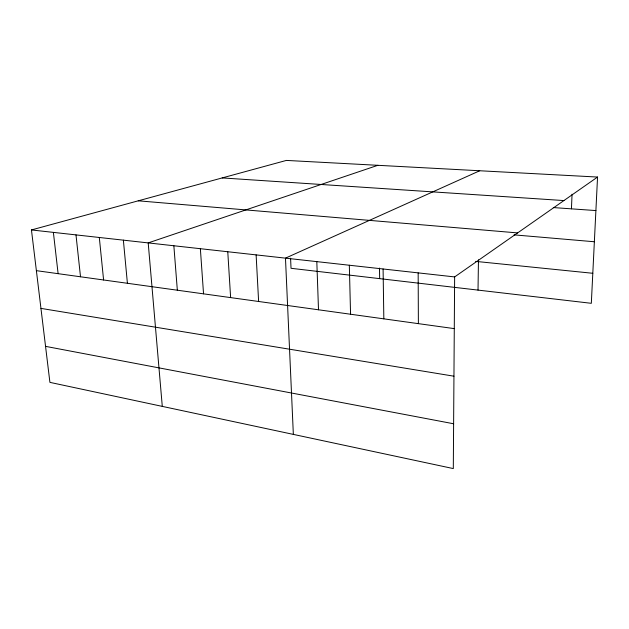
<?xml version="1.0" encoding="UTF-8"?>
<svg xmlns="http://www.w3.org/2000/svg" width="629" height="629" viewBox="0 0 629 629"><rect width="100%" height="100%" fill="white"/><g stroke="black" fill="none" stroke-linecap="round" stroke-linejoin="round"><path stroke-width="0.94" d="M597.55 177.056L454.641 276.925L453.305 468.581L49.911 382.369L31.45 229.947L286.376 160.419L597.55 177.056L591.323 303.312L291.03 268.3L290.59 258.212M478.024 290.103L478.457 259.816M571.439 208.844L572.052 194.235M479.723 170.758L285.472 258.142L293.35 434.395M377.848 165.309L148.2 242.904L162.29 406.389M222.202 177.921L563.914 200.565M553.292 207.57L595.899 210.566M138.254 200.816L517.628 232.911M514.027 234.861L594.358 241.756M475.603 261.381L592.801 273.285M31.45 229.947L454.641 276.925M36.38 270.659L454.28 328.621M40.956 308.391L453.949 376.197M45.555 346.359L453.619 423.765M53.386 232.384L58.112 273.678M75.991 234.892L80.512 276.784M99.311 237.479L103.596 279.984M123.37 240.152L127.404 283.286M173.856 245.75L177.339 290.213M200.36 248.699L203.544 293.845M227.769 251.742L230.623 297.603M256.121 254.887L258.621 301.488M316.812 261.625L318.502 309.79M349.331 265.234L350.565 314.233M379.499 268.056L379.664 278.631M383.092 268.976L383.832 318.848M418.167 272.876L418.379 323.644"/></g></svg>
